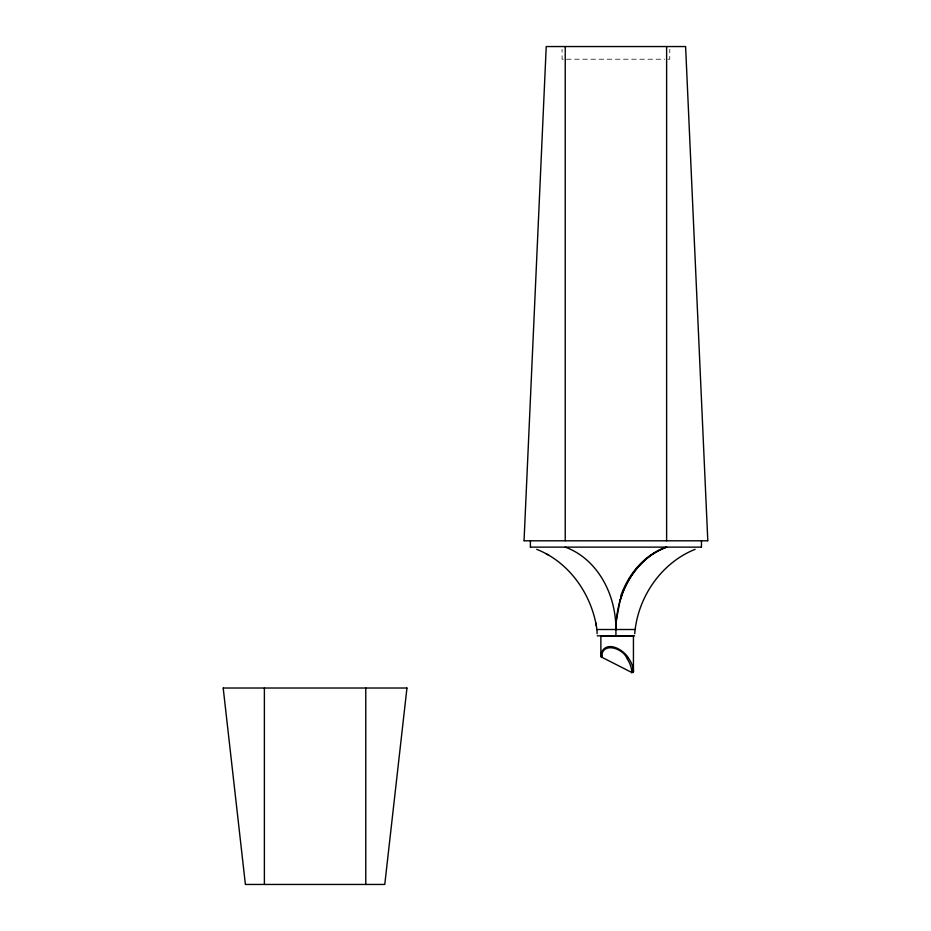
<?xml version="1.0" encoding="UTF-8"?>
<svg xmlns="http://www.w3.org/2000/svg" width="931" height="931" viewBox="0 0 931 931"><rect width="100%" height="100%" fill="white"/><g stroke="black" fill="none" stroke-linecap="round" stroke-linejoin="round"><path stroke-width="0.7" stroke-dasharray="4.66 3.49" d="M563.267 59.223L562.103 59.223L562.068 49.366M566.444 59.223L664.699 59.223M667.946 59.223L669.75 59.223L669.785 49.366"/><path stroke-width="1.4" d="M264.381 884.45L264.381 688.021M365.767 884.45L365.767 688.021M633.441 671.647L633.441 636.222L600.879 636.222L600.879 656.343A1.268 0.873 0 0 0 601.717 657.17L631.753 672.473A1.268 0.873 0 0 0 633.441 671.647L632.661 666.48M524.048 540.795L546.229 46.55L685.6 46.55L707.804 540.795M634.721 633.732C637.56 597.621 661.045 562.848 695.108 549.348M406.952 688.021L384.771 884.45L245.4 884.45L223.196 688.021M601.892 654.9L601.589 657.426M565.233 547.125A85.908 70.791 -90 0 1 615.926 629.507A85.908 70.791 -90 0 1 666.619 547.125A85.931 70.814 90 0 0 621.536 595.98A85.524 70.477 90 0 0 619.999 600.786L616.287 620.93A85.501 70.453 -90 0 0 615.926 629.507L615.926 635.838M601.496 652.328L600.879 656.343L601.612 652.026M601.705 651.781C607.931 640.47 623.572 649.908 628.402 657.914M601.577 657.449C601.612 641.18 623.142 648.011 627.11 658.741A33.842 23.077 27 0 1 631.753 672.473L631.625 672.729M524.293 540.795L707.56 540.795M530.472 547.125L701.229 547.125M536.733 549.348C569.656 562.289 592.116 595.025 596.922 629.507L634.919 629.507M597.248 635.838L634.605 635.838M223.3 688.021L406.87 688.021M545.95 553.631L548.941 555.307M595.7 622.641L596.364 626.074M596.911 629.507L597.132 633.732M631.742 671.751L631.753 672.473M701.462 540.795L701.462 547.125M666.619 46.55L666.619 540.795M565.233 46.55L565.233 540.795M530.391 540.795L530.391 547.125M628.344 657.926A33.644 22.135 25.2 0 1 633.441 671.647M620.046 600.809A85.187 70.814 89.5 0 1 621.594 596.003M620.884 595.642A85.931 71.524 89.3 0 1 666.584 546.974"/></g></svg>
